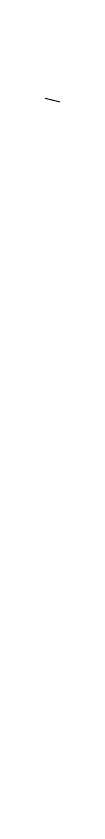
# Model space of a CAD drawing. Header units: millimetres. Extents: x 0 to 2208, y 0 to 420.
# Drawn here: x 622 to 622, y 74.059 to 74.708 of the extents above; entities that cross this region are included whole.
import ezdxf

# ---------------------------------------------------------------- set-up
doc = ezdxf.new("R2010")
doc.units = ezdxf.units.MM
doc.layers.add('04-COTA', color=3, linetype='CONTINUOUS', lineweight=18)
doc.layers.add('08-FINA', color=5, linetype='CONTINUOUS', lineweight=18)
doc.styles.add('ISO3098', font='isocpeur.ttf')
doc.dimstyles.new('FLAMA-IRAM', dxfattribs={"dimtxt": 3.5, "dimasz": 3.5, "dimexe": 2, "dimexo": 1.5, "dimgap": 1, "dimtad": 1, "dimdec": 1, "dimtxsty": 'ISO3098', "dimblk": 'IRAM_FLECHA', "dimblk1": 'IRAM_FLECHA', "dimblk2": 'IRAM_FLECHA', "dimcen": 2.5, "dimclrd": 256, "dimclre": 256, "dimclrt": 256, "dimazin": 3, "dimtfac": 1, "dimtmove": 0, "dimatfit": 3, "dimlwd": 18, "dimlwe": 18})

# ---------------------------------------------------------------- blocks, each defined once
blk = doc.blocks.new('IRAM_FLECHA')
blk.add_solid([(0, 0), (-1, 0.125), (-1, -0.125)])

msp = doc.modelspace()

# ---------------------------------------------------------------- linework, layer by layer
at = {"layer": '08-FINA'}
msp.add_circle((616.25, 50.9047), 24.41667, dxfattribs=at)

# ---------------------------------------------------------------- dimensions: what is measured, and where the dimension line sits
at = {"layer": '04-COTA'}
msp.add_linear_dim(base=(647, 34.6547), p1=(625, 34.6547), p2=(598, 379.3453), angle=90, dimstyle='FLAMA-IRAM', override={"dimlfac": 2}, dxfattribs=at).render()

doc.saveas('drawing.dxf')
